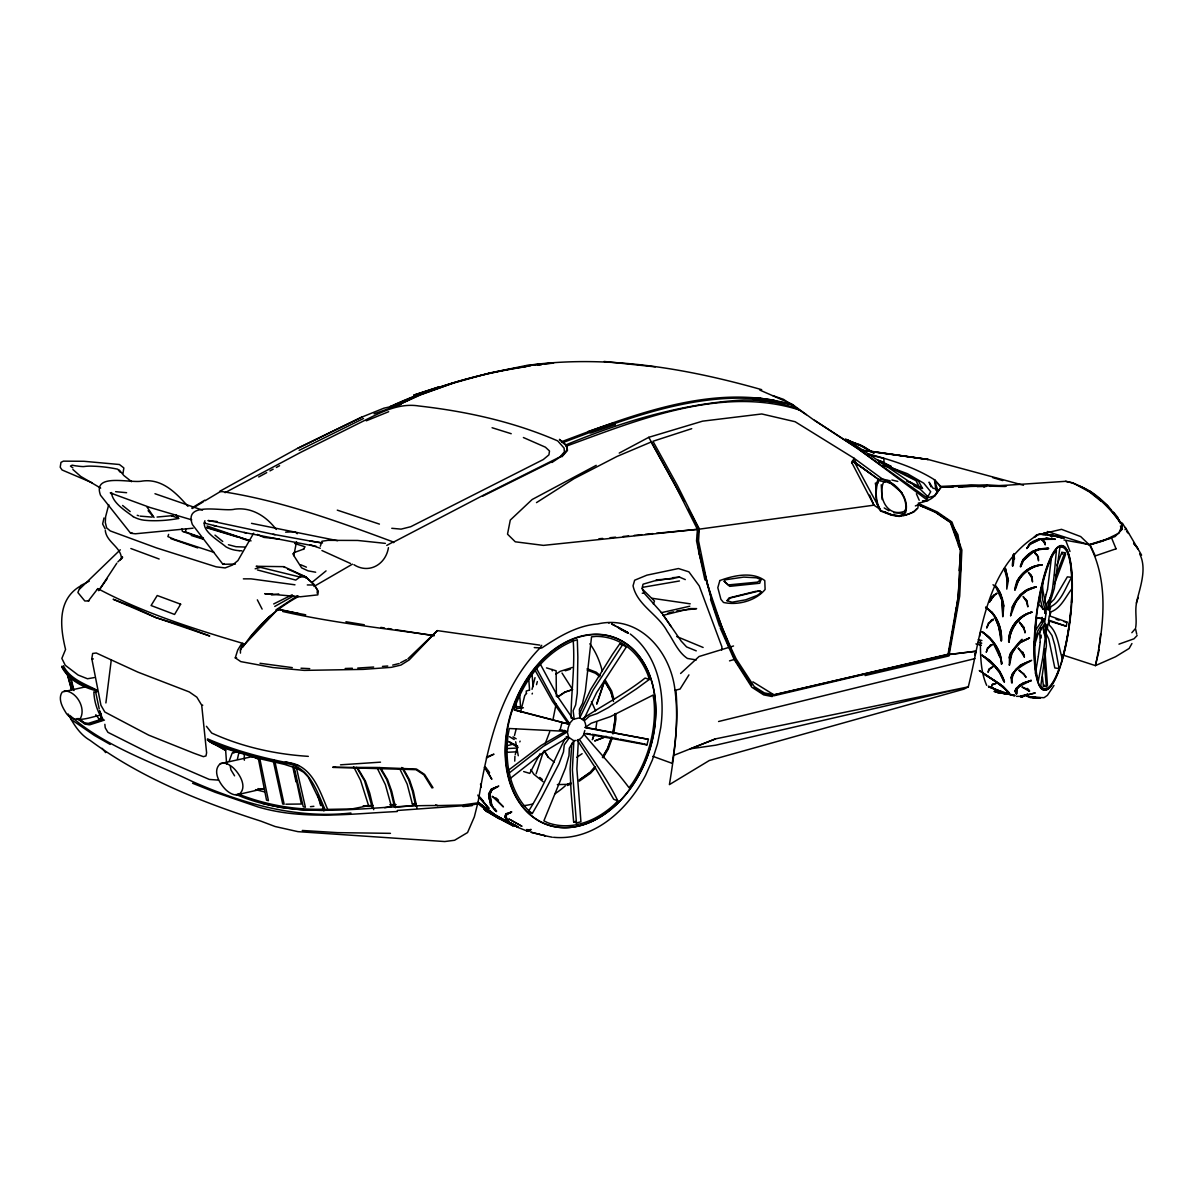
<?xml version="1.0" encoding="UTF-8"?>
<svg xmlns="http://www.w3.org/2000/svg" width="1203" height="1203" viewBox="0 0 1203 1203"><rect width="100%" height="100%" fill="white"/><g stroke="black" fill="none" stroke-linecap="round" stroke-linejoin="round"><path stroke-width="1.5" d="M120.105 472.117L117.714 469.2A180.435 155.533 -60.7 0 0 95.834 466.298L91.924 466.147A53.774 47.368 -67.2 0 0 86.09 466.298L83.849 466.553A8.21 7.308 -70.8 0 1 82.947 466.584A58.586 52.376 -74.5 0 1 77.398 466.027L77.172 466.012A45.218 40.436 -73.4 0 1 72.21 465.17L70.436 466.087L72.872 467.847M1009.031 664.838C1010.099 664.868 1008.174 654.131 1011.888 651.379C1036.64 623.966 1008.7 650.928 1009.152 657.981M1023.948 560.012L1033.166 551.997L1038.806 549.726L1048.505 548.373L1039.001 548.959L1032.054 551.5L1022.836 559.636L1020.685 566.854L1023.888 559.756L1033.151 551.651L1038.79 549.38L1048.505 548.373M1045.196 638.056L1042.866 656.988M1043.392 579.756C1040.219 591.139 1047.798 602.447 1045.678 613.199L1042.279 597.846L1042.174 586.447M1034.309 537.41L1037.753 534.854L1061.512 529.335L1080.7 536.583L1089.422 544.929L1102.88 541.019L1118.985 533.155L1122.384 524.328C1107.707 506.012 1089.527 485.907 1065.663 481.32L990.204 486.343M1042.836 620.101L1042.866 619.304L1044.79 619.545L1044.896 623.274L1037.768 634.868L1033.918 647.515M1044.43 602.658L1046.008 594.914M1030.46 697.063L1040.324 697.996L1029.347 697.364M998.896 592.267C1004.279 592.508 1001.558 636.447 1003.708 606.101C1003.272 598.974 999.964 591.335 995.964 586.252M1051.437 539.034L1045.888 538.132L1055.166 539.38M1051.572 556.478L1047.527 589.44M1005.437 568.433L1008.325 580.598L1006.776 589.124L1006.851 575.515L1004.34 568.327M721.71 649.996L721.935 646.928L699.229 585.906L688.898 571.846L678.447 568.538L646.913 575.154L634.643 580.222L633.049 585.816C637.139 605.169 658.236 614.402 667.214 631.319C673.605 640.507 677.815 651.981 687.409 658.447L696.326 659.921M571.786 743.349L570.102 769.108L571.064 791.83L573.636 821.844L576.448 822.987L580.929 821.754L576.884 768.837L578.387 739.529L577.53 739.995M1042.159 617.334L1042.054 618.688A8.737 2.06 -83 0 0 1042.069 622.327M1045.302 619.094L1039.347 618.222L1045.302 619.094L1045.422 617.74A8.737 2.045 -83 0 1 1046.039 613.741L1044.73 613.199M955.197 617.38L955.994 608.026M959.152 570.628L960.896 550.042L950.821 522.147L936.355 512.298L918.265 504.283L922.957 506.779M1034.625 697.71L1026.715 696.221L1034.625 697.71L1034.685 696.913M317.141 593.169L317.427 590.087L313.923 584.312L306.615 577.816L305.983 578.372M1009.543 665.139L1011.903 653.289L1016.159 646.898M1062.189 654.793L1095.422 665.62C1103.948 626.086 1109.046 581.59 1089.407 544.583L1063.963 539.982M105.894 702.943L111.232 660.297M918.1 505.937L917.859 508.117C909.197 516.944 895.167 518.207 884.716 511.666M979.723 636.267L980.069 633.109M1008.64 641.68C1008.4 628.041 1018.475 615.094 1031.843 612.177C1019.061 615.951 1009.738 628.613 1009.137 642.041C1007.588 628.868 1018.715 614.944 1031.918 612.192M691.725 428.674L652.958 441.275L677.454 485.606L699.289 529.155L698.537 540.794L707.514 584.628L721.935 627.244L731.304 648.688L736.176 658.958L754.236 686.597L764.386 692.913L774.326 694.838L948.069 654.221L958.28 596.357L960.445 550.252L950.31 522.373L935.423 512.298L917.889 504.689M1045.843 538.523L1039.031 538.899L1033.182 541.32L1029.738 543.515L1026.911 548.478L1030.776 543.621L1040.114 539.064L1055.211 538.989M1054.159 575.275L1052.339 590.011M1099.136 647.064L1100.61 634.101M1002.054 691.936L988.58 686.387L1002.595 692.823L1014.505 695.635L997.498 690.176M1016.385 696.326L1022.61 696.357L1021.512 697.048L1035.046 692.793M1049.181 616.598L1048.655 620.086L1066.339 626.252L1066.911 622.056L1049.242 615.786M1054.219 574.703L1056.414 550.282L1055.287 551.44A71.293 16.571 -83 0 0 1039.287 599.846L1038.595 604.192L1045.467 611.019L1044.941 612.568M1027.512 694.116L1020.49 696.898M514.929 756.251L514.734 761.123M1040.204 642.387L1038.264 656.387M320.314 546.237L321.983 541.245L327.863 540.342L357.622 540.448L385.366 543.38M1044.715 635.395C1046.008 621.786 1048.008 621.996 1045.633 635.921M1052.099 535.561C1086.309 543.245 1038.595 530.839 1037.753 534.854C984.821 567.726 981.949 632.492 968.28 686.868L963.979 689.124L709.319 760.507L669.409 784.612C674.477 753.589 678.733 722.206 675.951 690.717M1003.287 693.409L1006.535 694.236M1061.347 537.485L1052.339 535.2L1061.272 537.876M1038.174 656.943L1035.362 673.695M1049.888 597.996L1048.369 608.598L1049.106 610.327L1051.287 596.312M1014.099 554.478C1013.693 567.771 1011.648 571.876 1013.182 554.703M1012.415 565.891L1013.227 555.004M595.711 729.424L596.793 722.371M91.804 658.673L92.646 653.455L96.255 653.003L137.939 672.146L189.277 691.936L196.856 697.184L201.698 705.169L206.615 752.807L205.969 755.935L203.397 756.657L193.878 753.213L148.691 735.138L104.841 712.026L100.932 705.274L91.804 658.673L93.338 658.958M613.004 732.041L615.034 719.183L614.793 713.77M612.944 733.965L615.259 719.259L615.034 713.845M613.831 732.537L615.966 719.018L615.725 713.499M1042.775 657.545L1038.415 680.552L1037.708 678.597A71.293 16.571 -83 0 1 1036.144 622.507L1036.67 618.086L1039.663 618.282L1036.369 617.816M193.082 528.192L135.383 533.786L130.631 533.26L131.879 532.613M1029.437 691.349L1027.227 689.139L1021.964 687.018L1029.437 691.349L1027.347 688.417M1138.309 597.545C1133.662 607.515 1137.301 617.605 1135.692 627.515M1009.137 642.041C1009.994 628.778 1018.806 616.041 1031.843 612.177M556.132 703.905L552.914 719.935L569.575 724.311A11.91 8.586 -70.2 0 0 567.861 729.619L567.726 731.439L509.335 728.507L508.162 734.431A97.413 70.075 -70.3 0 0 528.839 810.732L532.312 813.499L541.38 797.769L558.974 763.8L563.485 751.905L564.282 744.777L569.35 737.725L573.831 740.777L569.305 748.176L569.004 755.604L565.44 768.115L543.876 820.837L547.726 822.732A97.413 70.075 -70.3 0 0 614.086 804.732L617.846 800.867C607.244 779.033 592.538 759.183 579.38 739.409A11.91 8.586 -70.2 0 0 583.951 734.206C598.673 751.89 615.094 769.018 629.049 787.754L632.387 783.318A97.413 70.075 -70.3 0 0 653.921 700.236L653.049 695.093L610.462 716.612L591.184 723.244L585.786 727.123A11.91 8.586 -70.2 0 0 584.192 720.868L589.41 716.221L597.169 713.559L608.237 707.635L636.778 688.612L649.319 679.424L647.8 674.642A97.413 70.075 -70.3 0 0 596.011 636.387L591.545 636.853L585.32 691.394L582.553 703.304L579.395 709.229L579.756 717.785L574.177 719.093L571.064 717.996C571.049 692.131 575.245 666.206 573.154 640.131M1010.55 615.695L1012.249 607.154L1020.129 594.838L1026.715 589.816L1036.159 586.884L1026.64 590.703L1021.317 595.109L1015.798 602.162L1010.655 615.71M1003.302 693.409L994.31 691.214L1000.415 692.672M1052.339 535.2L1040.039 534.327M315.667 572.222L308.133 570.869L301.637 567.876L293.818 555.606L296.524 541.681M560.012 730.221L561.846 723.153M585.004 727.259L648.387 739.319L646.943 744.898L583.786 733.379M1002.881 686.071L1008.971 692.672L1003.242 687.003M1016.655 693.815L1016.73 689.229L1019.693 686.251L1031.212 680.402L1023.377 683.334L1019.783 685.921L1016.821 688.868L1016.655 693.815L1015.061 690.853L1016.46 687.936M1041.136 635.139L1041.166 637.966M184.33 532.207L185.427 531.921L186.059 528.839M237.442 759.063L238.976 752.221M104.014 517.952L102.631 523.982L105.172 528.884M997.392 692.537L1000.896 692.642L997.392 692.537L997.738 691.439L999.212 691.65M1041.091 627.951L1039.768 633.575L1040.204 642.222M1052.309 590.192L1049.858 598.914L1046.76 603.575L1047.362 609.71L1048.745 608.568L1048.655 601.169L1051.557 597.53L1054.324 588.417L1059.873 547.681L1060.941 547.2A71.293 16.571 -83 0 1 1071.467 573.861L1071.632 577.35C1065.587 587.244 1061.783 601.094 1050.956 606.568L1049.663 610.718A8.737 2.045 -83 0 1 1049.768 615.319L1051.076 611.846C1061.016 608.162 1065.617 596.763 1071.843 588.838L1071.828 592.628A71.293 16.571 -83 0 1 1063.257 655.018L1062.279 658.432C1058.58 647.409 1058.264 633.214 1049.242 625.139L1049.031 620.643A8.737 2.045 -83 0 1 1047.738 624.658L1047.407 628.883L1051.993 635.5L1054.775 645.079L1059.091 668.537L1058.038 671.53A71.293 16.571 -83 0 1 1041.648 686.958L1040.821 685.665L1046.369 646.011L1046.129 636.823L1044.294 632.718L1046.384 625.846L1045.422 623.71L1043.227 629.214L1045.212 637.635M1099.301 649.379L1095.422 665.62L1115.557 656.748L1129.151 648.447L1131.933 643.53M514.493 735.514L516.207 728.868M520.493 712.161L524.779 695.439L526.703 693.319M515.275 754.597L517.516 745.845M532.027 689.364L535.034 677.62M536.523 684.657L537.32 681.575M108.736 504.643L105.608 516.749L105.308 522.448L106.646 527.891L110.27 530.929L156.45 547.891L216.164 566.839L225.111 567.936L232.495 565.049L237.923 560.583L253.683 533.155M988.264 671.725L988.806 669.139L992.971 666.462M1019.182 669.981L1026.024 676.838M1033.813 643.74L1037.663 631.124L1044.79 619.545M1046.129 594.477L1047.482 589.605M688.477 509.486L699.289 529.155L697.665 534.688L698.778 551.185L713.093 604.327L734.807 659.485L751.71 685.274M1011.618 682.733L1011.152 677.53L1012.49 673.71L1020.896 664.793L1015.693 669.334L1011.046 677.86M986.475 651.831L987.437 648.011L992.009 644.597L989.843 645.47M1003.964 681.86L999.633 672.297L994.746 666.221L990.28 661.334L982.144 655.229L994.625 666.462L999.528 672.582L1004.415 681.755L999.437 670.808L990.249 660.703L982.144 655.229M539.846 645.124L437.351 630.613L409.2 659.906L400.915 665.079L391.261 667.349L363.065 669.394L304.269 670.387L272.78 667.53L240.765 661.605L235.277 657.876L237.698 650.101L241.322 644.176L242.886 643.394C193.322 628.718 143.578 613.079 97.834 588.613L88.36 600.914L84.811 600.989L77.864 592.493L80.781 585.5L89.263 581.184M1012.099 678.011C1006.37 670.071 1051.467 651.906 1020.896 664.793M974.971 654.658L976.069 651.214L948.4 654.537L773.875 694.778L752.883 681.815M505.125 816.717L506.087 813.709L511.606 811.95L506.298 814.777L505.786 817.529C505.801 823.514 529.591 832.476 510.914 823.123M584.252 732.341L584.823 730.567M1136.354 603.049C1139.903 587.53 1147.391 568.944 1139.632 553.831M868.852 454.057C891.573 460.147 914.43 467.14 934.49 479.756L937.438 489.365C936.43 498.628 925.964 501.681 918.25 503.14M1055.828 575.801L1064.82 552.703L1061.888 552.372L1056.655 565.605M1054.309 584.387L1065.527 554.523L1064.82 552.703M596.688 703.875L604.357 681.033M596.914 703.95L604.583 681.109M507.064 820.942L506.162 821.559L506.884 822.205L507.23 821.168M536.132 773.815L543.23 751.995M760.973 579.575L759.725 583.244L729.665 586.357L724.176 581.229L725.153 579.816L743.74 577.094L756.461 577.801L760.973 579.575L757.484 582.117L728.281 584.929L724.176 581.229M1014.986 589.981C1017.648 577.034 1028.52 566.087 1041.933 564.854C1032.069 566.312 1022.595 572.583 1017.888 581.861C1014.61 593.034 1013.392 592.432 1016.761 581.605C1021.693 572.177 1031.091 565.275 1041.933 564.854M1010.204 658.116L1011.798 653.485L1016.054 647.019L1020.67 642.357L1029.527 637.921L1020.7 641.605M168.646 534.373L167.879 536.583L174.405 539.365L214.164 552.433M653.394 604.041L654.462 601.034L642.041 588.763M611.53 737.289L607.5 748.507L602.387 757.198M611.756 737.379L607.726 748.597L602.613 757.273M612.387 737.499L608.282 748.958L603.049 757.83M986.686 627.846L988.385 623.109L993.347 619.365L988.776 623.545L986.956 627.74M916.791 508.628L913.799 512.057L903.603 515.666M229.277 760.822L232.164 753.153L235.397 750.401M545.124 743.86L549.726 731.755M851.589 462.96L852.371 460.899M871.107 474.117L852.807 460.99L852.025 463.05L873.934 505.17L879.904 509.155L854.401 461.997L852.807 460.99L853.965 458.178L795.093 421.712L761.77 413.967L702.597 421.155L648.793 437.306L619.229 453.08M526.688 829.604L526.734 830.897L529.967 831.183M527.771 831.258L527.17 830.446L530.989 829.363M878.28 480.568C875.122 490.072 875.303 502.027 880.912 510.613L891.197 514.583L898.987 515.846L902.746 514.583L905.092 512.042C909.273 497.38 895.468 482.418 881.739 479.275L878.28 480.568L885.107 481.817M974.701 654.673L976.069 651.214L948.385 654.688L956.836 608.342L960.776 567.666L960.58 549.966L957.904 534.643L951.468 523.876M1020.249 566.568C1023.452 554.147 1036.866 547.2 1048.49 548.703M1008.535 692.687C1005.813 686.748 948.881 650.973 1001.513 685.063M68.09 713.965C73.533 724.056 79.804 734.522 90.045 740.341C140.706 777.875 200.946 801.965 260.72 821.078L275.111 826.521L297.923 831.649L444.749 841.544L454.569 840.28L467.561 832.551L474.343 816.867L478.132 801.724C487.471 746.928 499.681 689.214 540.012 647.966L541.711 645.304M303.276 549.425L305.051 546.779L294.585 543.44M526.703 829.604L530.794 829.875M989.708 602.011L991.588 597.064L996.866 593.455M990.415 600.402L994.475 594.538M1018.355 648.026L1024.46 656.838M986.189 652.191L987.858 648.432L991.753 644.958M579.425 713.86L590.778 689.304L612.327 654.627L619.771 643.816L624.492 645.8L626.131 647.304L596.628 692.612L583.38 720.251L579.801 717.77L593.094 690.086L622.643 644.703M209.292 740.732L208.164 740.431L212.615 743.514L225.562 748.597L256.795 758.04L284.434 764.371L296.795 768.386L303.637 772.251L308.209 776.988L323.291 808.145L321.772 809.243C293.006 809.92 264.51 804.371 237.758 793.905M478.268 803.183C476.418 806.085 544.794 844.386 495.636 815.213M517.47 826.972L516.749 826.656L517.711 826.476M987.994 672.297L989.257 669.5L992.731 667.033M242.886 643.394L240.435 649.515L240.45 653.109M617.184 626.703L628.222 632.808L624.823 631.545M1001.287 664.041C1002.189 651.605 992.836 638.492 982.174 631.846C992.701 638.688 999.798 653.079 1001.888 663.62M97.353 589.62L97.834 588.613M1013.212 607.274C1017.242 597.365 1025.497 589.169 1036.159 586.884M111.443 492.538C112.465 502.974 125.277 510.598 133.187 516.628M1012.249 607.154C1016.625 597.079 1024.956 588.102 1036.219 587.019M514.944 825.348C507.831 825.484 471.802 801.784 490.794 813.168M540.012 753.71L529.771 773.394L523.666 771.559M240.389 650.191L242.134 647.109L277.728 609.455L305.712 614.808M989.452 601.846L991.934 597.47L996.655 593.305M990.535 600.553L994.445 595.019M1054.008 685.469L1047.392 695.364L1044.054 697.665L1030.415 697.469M565.38 738.131C552.733 762.416 543.124 788.506 528.177 811.814L532.312 813.499M540.042 663.635L558.538 697.875L573.199 719.319L569.47 723.529L567.636 722.883L568.207 721.905M1026.911 548.478L1029.753 543.846L1039.136 539.29M98.902 590.387L116.781 563.245M484.749 809.048L483.862 808.912L487.215 811.845L484.283 809.243L485.335 808.115L484.463 808.01L485.004 808.611M688.928 674.898L680.056 689.078L675.003 690.281C670.778 651.921 639.635 614.387 597.711 623.951C576.703 625.635 558.763 636.718 541.681 648.026L534.267 647.56M1035.242 630.808L1042.866 619.304M204.976 500.779L220.69 491.38C279.171 500.102 336.434 520.854 391.998 541.485L393.531 542.117L482.283 495.786L562.177 455.802L567.38 449.441L566.598 445.351L559.425 439.366L566.808 446.283L567.455 450.524L561.846 456.839M1016.836 581.741C1022.084 572.357 1031.166 564.989 1041.948 565.109M123.022 473.23L123.864 467.937L119.413 464.508L83.954 461.29L63.398 461.14L60.962 462.388L60.21 467.23L62.075 469.982L92.045 482.749M98.736 590.673L107.383 578.357M120.33 559.906L122.48 556.824M727.033 600.703L730.477 597.936L760.116 590.733L761.439 592.417L757.228 595.395L745.71 599.816L732.056 602.207L727.033 600.703L728.988 597.951L756.206 591.214M759.845 390.088L791.935 404.088L813.288 419.606L856.731 447.967L927.137 497.937L934.806 495.801L940.911 487.17L953.077 487.125M934.806 495.801L941.242 487.035L934.49 479.756L935.919 490.268M498.749 786.025L491.651 790.055L489.651 794.371L491.32 804.972L496.328 811.634L495.997 810.777M486.463 809.574L478.087 802.145L493.967 813.905M242.931 647.019C257.156 625.68 276.134 608.583 298.675 596.402M1044.535 685.139L1043.422 686.191L1042.415 676.808M906.205 508.974L904.13 511.44C886.731 517.516 877.604 496.448 883.453 482.433L885.919 481.681L891.303 483.741L901.949 492.779M1131.843 632.703L1135.497 628.522L1136.73 634.176M594.989 766.912L590.147 772.281L579.229 779.95M595.214 766.988L590.372 772.371L579.455 780.025M595.5 767.74L590.568 773.243L579.26 781.168M250.359 637.124L268.735 617.109L273.156 613.936M985.708 607.38C997.031 614.252 999.858 630.432 1001.467 640.613C1002.084 628.041 996.911 614.177 985.843 607.41M1137.136 635.5L1134.008 638.793L1118.97 644.146M1021.106 695.951L1020.535 696.492L1022.039 696.296M437.351 630.613L407.907 658.853M79.609 589.034L120.285 549.801M79.849 586.372C57.067 600.132 60.18 627.38 65.564 649.455L61.849 658.402L65.248 665.259L78.12 675.048L87.473 678.763L94.3 677.59M117.864 561.891L122.601 557.425M680.597 673.485L699.063 656.507L733.529 645.981M1049.407 604.056L1054.264 599.169L1067.362 576.854L1071.632 577.35M510.313 778.386L544.658 751.469L568.598 737.033L567.29 731.95L565.455 731.289L541.019 745.514L508.944 769.83M508.899 773.243L543.305 746.371L567.29 731.95M219.608 491.38L297.788 448.193L361.802 417.11L383.907 408.178L401.08 404.373L374.028 413.802M312.028 582.372L326.058 570.899M1125 529.711L1125.873 529.004L1122.534 523.365M1024.039 627.485C1012.279 613.801 1026.294 629.77 1025.091 632.613M293.863 552.673L304.133 548.914M257.698 758.898A35.428 18.346 77.8 0 0 250.976 756.882L220.375 763.649C211.758 770.882 219.833 784.145 226.299 790.206A35.594 16.842 71.1 0 0 236.269 794.942L264.194 788.551L261.231 789.123A35.519 18.496 78.3 0 1 257.923 788.582M1036.715 534.749L1034.324 537.019M239.021 794.431C247.908 787.258 239.638 773.709 233.081 767.664A35.443 16.662 70.7 0 0 223.081 763.078L220.375 763.649M272.72 594.207L264.72 593.696L300.389 596.778L317.818 594.868L318.314 591.29L314.329 585.019L305.712 576.778L299.938 577.019L295.758 580.087L257.427 569.951M582.342 718.868C603.064 705.123 625.455 693.665 645.094 678.056L649.319 679.424M101.067 718.176L101.593 717.815C96.826 709.965 94.18 701.018 93.849 691.83M576.854 757.304L582.102 753.695M97.007 691.169L96.601 689.936M551.951 462.493L559.696 457.29L564.372 451.937L564.102 448.102L557.756 440.93C513.816 421.802 466.448 411.366 418.945 405.997C399.546 402.825 381.832 411.802 365.065 420.223L300.539 452.433L225.081 492.674M557.5 696.973L564.869 692.041L572.402 689.575M557.726 697.048L565.094 692.116L572.628 689.665L562.012 673.033M1043.422 686.191L1046.354 686.597L1047.467 685.545L1044.775 648.673M95.067 692.161L96.014 690.672M555.846 674.221L560.207 671.334L572.402 667.454M1030.806 543.967L1040.084 539.455L1053.572 539.275M990.791 621.004L993.107 619.485M275.953 609.876L297.607 595.696M204.901 520.719C200.66 530.869 219.217 540.824 225.908 546.809A42.466 35.639 -72 0 0 239.186 550.658M1018.791 685.785L1023.272 682.883L1031.212 680.402M392.99 542.463L393.772 542.568M536.493 502.613L574.072 478.644L617.094 456.403L651.169 441.997L675.635 486.057L697.439 529.335L696.537 540.884L704.928 579.981M989.904 645.906L992.009 644.597M313.953 586.478L352.419 564.162M192.209 508.538L203.382 501.756M85.563 686.838L62.24 692.026C58.06 697.951 61.639 705.815 65.037 711.259C72.451 725.349 89.172 717.349 100.826 715.063M191.969 507.907L204.766 500.162M983.919 487.11L987.107 485.26L1004.069 485.952M78.421 719.499L80.375 718.371C86.24 707.92 76.15 690.763 64.15 690.868M274.75 606.447L293.652 595.846M497.41 786.777L492.042 789.754L490.057 794.07L491.651 804.536M386.749 545.41L392.915 542.087M258.69 476.974L266.72 472.644M269.938 470.914L273.141 469.185M276.359 467.456L279.577 465.726M596.237 465.335L532.162 499.501L510.283 520.087L507.516 534.162L515.275 541.801L543.41 545.38L699.289 529.155L873.934 505.17L869.649 495.11M400.599 662.748L406.449 659.635M734.807 659.304L729.514 660.868M366.268 420.824L388.674 411.712M486.358 757.965L493.937 754.161M485.335 808.115L485.636 809.078M1020.565 642.477L1029.437 638.056M482.734 496.117L552.493 461.441M273.683 603.951L292.209 594.763M299.141 450.343L363.486 418.509M297.697 448.373L361.802 417.11M511.606 811.95L506.613 814.341L506.117 817.093L508.177 820.431M1029.287 661.485C1020.234 664.402 1010.58 672.462 1012.159 682.973M991.061 620.402L993.347 619.365M233.532 753.003L236.946 751.469M391.937 406.133L392.358 407.697L390.449 408.178L390.028 406.614L391.937 406.133C435.787 385.998 482.929 372.389 530.703 365.832M452.448 383.396L420.479 394.9L396.088 405.952L419.23 395.035L451.215 383.727L490.042 372.87M390.028 406.614C432.99 386.734 479.215 373.817 525.937 366.674M77.172 718.492L84.571 723.83L88.375 724.371L103.097 719.755L102.315 718.958L88.345 723.364L84.541 722.823L78.616 718.507M277.307 610.342L279.532 609.395L298.389 613.545M532.403 693.244L532.102 694.011M561.921 441.576C633.77 414.689 716.311 381.637 793.153 405.11C715.65 383.922 635.169 415.291 563.139 442.493L561.921 441.576L563.139 442.493M565.876 444.915C622.462 421.351 682.477 403.471 743.935 399.937C762.597 400.103 781.98 401.997 799.033 409.832C721.62 385.561 639.019 419.576 566.598 446.057L565.876 444.915L566.267 446.599M915.363 505.937L919.393 504.298M497.35 786.597L491.335 789.198L488.598 794.01L490.358 804.566L495.666 811.198M498.373 786.356L491.335 789.198L489.08 793.664L489.23 799.273M673.605 755.424L715.529 738.868L968.28 686.868L715.74 745.183L690.281 748.822L715.529 738.868M486.598 757.003L493.531 754.326M594.733 740.822L606.147 736.416M594.959 740.898L606.372 736.507M236.029 794.416C300.239 822.536 370.434 804.491 437.757 805.589L462.102 805.033L477.681 802.882M567.335 784.281L570.688 783.063M570.914 783.153L567.56 784.356L557.365 784.582M567.275 785.499L570.688 784.251M1027.678 694.357L1021.573 696.642L1022.61 696.357M104.45 720.086L89.744 724.808L85.939 724.266L78.526 718.913M565.29 670.793L570.402 669.169M511.305 812.386L505.756 814.145L504.749 817.153L509.726 823.228L516.749 826.656M1031.136 680.733C1025.212 682.462 1017.061 684.552 1014.986 691.244L1016.114 693.65M224.089 563.56L222.916 564.297L235.412 564.057M102.315 717.95L98.977 718.913L95.804 714.717M255.156 568.808L260.419 567.35L299.938 577.019M506.613 745.845L513.876 743.965M323.547 810.882L327.652 809.393L352.013 808.912L368.599 805.679L360.599 780.386L353.592 766.687M609.154 623.079L608.432 622.763M662.793 615.395L690.447 608.568L696.612 608.643L676.853 610.883M392.719 665.094L399.14 663.53M718.567 721.514L974.911 658.612M667.966 613.169L673.439 611.831M88.36 600.914L89.323 600.688M1021.497 695.815L1034.986 693.184M865.092 675.56L948.956 655.936L959.693 596.086L961.874 549.997L951.964 522.057L937.227 511.937L919.483 504.012M661.244 612.703L689.77 606.222M997.573 691.755L999.362 691.725M472.193 805.649L462.99 806.596M478.162 803.634L471.05 805.168L397.276 810.491M488.749 373.201L526.343 365.501L553.154 362.96M528.869 690.266L526.252 691.018L526.252 693.154M384.704 807.709L391.426 806.446L385.381 784.642L377.577 768.867M1089.407 544.583L1115.031 536.583L1122.173 529.23L1122.068 523.32L1120.444 522.613M173.352 516.343L171.788 515.922M573.636 821.844L575.861 821.454M642.673 587.32L679.454 580.974M395.937 405.366L397.501 405.11M379.622 767.529L386.614 779.379L390.734 790.912L394.554 807.288L410.99 805.89M685.304 579.605L679.575 577.139L654.387 580.899L643.049 584.192L642.131 587.906L644.041 593.049L661.936 613.109L681.139 641.049L686.597 646.928L696.266 650.868M576.132 740.477L573.876 740.627L572.387 769.98L576.448 822.987M271.397 594.899L278.72 593.921M523.41 707.755L516.583 708.642L516.282 704.973M170.886 538.658L197.743 547.921M235.277 657.876L236.585 657.725M310.479 806.672L313.863 806.311M520.117 741.138L519.801 741.905M642.252 593.244L644.041 593.049M530.899 364.945C608.492 354.99 687.018 368.449 761.679 389.667M525.094 365.832L541.109 364.314M544.673 363.968L553.575 363.111M598.929 538.779L602.643 538.418M610.086 537.711L615.65 537.17M623.094 536.463L628.673 535.936M634.237 535.395L641.68 534.688M645.394 534.327L652.823 533.606M656.552 533.26L699.289 529.155M537.741 365.171L541.26 364.855M878.1 482.929L875.333 483.155L876.355 488.689M672.552 577.681L679.575 577.139M656.086 579.921L673.379 578.598M958.31 486.719L985.212 486.102M960.024 486.899L987.107 485.26M373.652 667.033L357.742 668.056M382.449 666.402L387.742 666.011M340.509 764.822L380.494 762.161M432.012 787.995L423.817 774.777L415.982 769.679L332.84 767.319L335.532 767.153M397.261 811.529C351.065 813.679 303.231 820.371 258.043 806.957L215.397 792.356L192.57 783.258M506.283 748.597L517.516 748.025M507.425 752.281L516.809 751.8M362.689 806.311L371.953 805.86M390.449 804.957L395.998 804.687M412.659 803.875L416.358 803.694M332.84 767.319L377.005 767.484L416.494 769.063L424.584 774.431L433.02 787.709M285.607 532.147L294.93 531.741L297.261 533.756M363.637 805.815L373.02 805.424M389.892 804.717L395.531 804.476M412.403 803.769L416.163 803.604M157.067 517.049L171.683 515.711L177.668 518.012M1035.347 697.349L1032.745 697.439L1035.212 697.439M345.186 668.492L352.359 668.251M350.93 813.017C295.923 819.123 242.45 803.514 192.615 781.619C151.112 761.574 104.496 746.326 69.834 715.409M922.566 500.764L927.979 500.628L858.175 448.734L814.491 420.253M1042.73 534.598L1045.783 534.523M958.656 487.004L962.37 486.929M977.212 486.613L986.49 486.418M185.427 531.921L203.427 538.177M1012.34 695.364L1014.971 695.304M285.878 804.205L301.397 804.025L293.412 766.446M243.367 578.854L251.006 578.854L294.961 584.808M1040.354 697.59L1030.715 697.169M305.712 576.778L283.758 566.658L256.164 566.297L260.419 567.35M307.306 584.944L314.329 585.019M514.959 706.672L520.568 706.732L519.726 695.56M1006.054 485.952L971.347 485.471L940.911 487.35L941.002 486.418L969.633 485.11L1006.58 485.711M279.171 539.034L263.818 537.38L257.502 534.418M390.464 833.348L337.637 832.641L302.254 830.476M245.141 547.064L235.923 546.703L228.42 544.733M990.716 486.207L1005.392 486.493M309.742 668.657L301.006 668.221M553.575 837.303C594.237 841.077 628.237 809.123 645.605 775.213L652.402 759.905L657.485 743.98L660.748 727.665C665.424 694.311 658.462 655.485 630.237 634.011M152.164 517.11L140.119 516.132M893.799 512.734L902.385 513.155M239.186 550.688L241.878 550.824M201.698 705.169L202.766 705.229M292.284 667.62L260.013 663.289M308.314 756.356C275.201 754.266 241.893 746.898 211.713 733.048L206.435 726.296M991.753 611.876C997.994 619.635 1002.189 630.297 1001.347 640.748M218.299 780.115L209.307 779.424L154.134 755.574L107.894 732.311L105.232 727.815L104.856 724.311M208.044 520.673L217.051 521.47M391.772 528.297L401.095 529.14L410.719 526.719L543.29 459.546L548.929 454.854L549.5 451.005L545.41 447.185L523.395 437.531M115.608 491.666L126.601 492.704M559.41 729.8L562.884 730.146M655.289 366.87L604.041 361.456M1007.001 694.236L994.234 691.605M1064.023 621.695L1066.911 622.056M1066.339 626.252L1048.415 620.793M1059.091 668.537L1054.82 667.966L1048.76 639.064L1045.512 632.192M861.559 450.072L928.265 459.501L1023.482 485.245M860.235 450.087L928.265 459.501L867.558 450.809M433.757 635.47C383.291 628.282 332.479 622.733 282.69 611.47M652.206 598.297L690.221 603.831M586.703 733.454L590.402 734.025M364.298 624.778L345.953 621.74M380.84 627.395L384.524 627.966M388.208 628.537L391.877 629.124M395.561 629.695L434.193 635.77M322.539 542.959L309.938 540.914M310.915 541.155L321.171 542.824M585.26 727.665L648.387 739.319M592.252 734.311L618.372 738.898M1014.505 695.635L1003.648 693.018L988.475 686.763M337.622 540.688L251.517 523.35M272.991 534.252L311.923 541.335M275.096 534.688L208.375 520.433M316.359 546.418L244.029 532.448M906.671 481.11L922.521 488.433L918.506 481.14L891.814 467.772L882.731 465.35M546.508 667.891L556.117 670.793L556.403 696.552M620.131 739.228L642.357 743.544M772.221 696.552L763.679 694.883L751.8 687.214L734.266 659.695L720.146 627.891M992.67 477.591L1002.7 480.583M847.303 440.629L860.205 444.779L873.754 452.96M544.207 835.604L552.282 837.243M1065.663 481.32L1072.85 482.839L1089.602 491.997L1101.226 501.35M887.017 480.132L890.1 480.764M274.69 760.552L273.126 760.221L282.69 803.965L284.149 804.221L275.081 762.371M207.232 739.89L225.668 750.567L226.615 763.905M204.465 523.14L216.029 526.057M262.374 803.303L280.57 807.424L300.63 809.769L322.148 810.446L327.652 809.393C319.186 789.484 311.306 763.379 285.397 762.341C259.216 757.003 233.277 749.95 208.705 739.364M213.548 525.485L246.404 532.989M552.929 719.905L515.064 709.935M867.965 454.508L883.709 458.343L884.416 465.11L907.348 473.681L923.693 483.17L930.701 491.711L927.137 497.937L927.423 496.222L920.16 489.155L913.588 485.591M891.889 479.997L897.769 481.426M847.799 440.509L863.949 446.809L873.934 453.185M255.502 789.619L264.465 791.875M191.758 519.861L149.834 507.425L113.338 494.027M937.438 489.365L932.957 488.192L929.077 482.147L930.987 486.794M133.187 516.643A40.195 34.917 -71.4 0 0 146.21 520.403L148.826 520.598A164.525 143.849 -79.1 0 0 178.645 518.433L178.405 518.313M978.295 639.59L981.904 640.537M978.144 642.237L981.753 643.184M975.934 643.876L981.332 645.304M569.575 724.311L514.132 709.981L515.997 704.176A97.413 70.075 -70.3 0 1 572.778 641.154L577.32 639.77L577.846 657.049L577.275 693.199L575.666 704.883L573.124 710.687L574.177 719.093M883.619 465.756L889.047 467.215L915.934 480.599L919.829 487.922M249.096 540.523L207.066 525.967M138.601 515.726L137.232 515.29M207.066 527.35L251.066 540.899M285.322 761.755L298.539 765.619M1008.054 693.951L1009.197 694.296M206.946 527.846L238.585 537.365M1003.618 692.597L1006.58 693.499M879.167 462.027L890.942 466.313L880.115 460.719M202.51 510.147L154.976 493.726M191.247 535.47L203.202 539.17M492.087 427.727L511.215 433.712M1056.069 619.274L1058.986 620.177M203.096 538.538L182.345 531.335L181.909 528.914M1047.242 531.5L1089.422 544.929M512.433 823.814L493.651 814.867M507.471 822.792L512.237 824.326M353.908 564.673C368.84 574.282 385.757 564.583 388.434 547.666M511.801 823.754L494.087 815.168M337.291 510.147L379.426 524.102M240.314 537.936L248.946 540.824M1005.377 693.304L1007.152 693.89M435.636 804.867L437.757 805.589M772.882 395.637L783.484 399.336L806.311 414.689M310.028 544.673L320.299 548.282M644.101 743.89L646.943 744.898M526.734 830.897L517.485 827.228M566.252 736.597L569.35 737.725M652.853 756.326L672.161 763.349C676.221 739.274 678.191 714.717 675.003 690.281M350.479 563.485L321.923 550.523M883.062 463.381L890.942 466.313M130.856 548.523L159.157 559.019M299.727 574.929L306.209 577.335L287.562 569.019M617.846 800.867L613.68 799.258L594.628 766.687L577.696 740.762M845.393 438.99L860.731 445.727L871.619 452.057M587.154 668.703L596.342 672.282L600.147 675.635M587.064 670.011L596.026 673.485M676.688 636.507L703.123 647.47M300.494 564.658L306.419 567.154M988.58 686.387L996.024 689.545M178.525 518.373L178.615 518.403A179.563 156.014 -60 0 0 176.239 514.989M96.887 690.191C83.428 685.951 68.376 679.424 61.879 666.206M1044.114 532.613L1050.851 535.741M95.323 689.319C83.563 683.484 69.323 678.251 63.383 665.71M507.125 821.844L495.997 815.228M510.132 823.89L493.666 814.371M758.025 590.778L761.439 592.417M1079.813 486.223C1092.474 491.05 1102.85 500.102 1111.572 510.237M612.192 624.297L615.53 625.906M1018.986 670.567L1023.979 673.875L1025.858 677.424M611.545 623.876L628.222 632.808M509.952 822.717L515.576 825.469M100.676 488.102L80.676 476.373L72.872 469.486M1122.384 524.328L1120.249 523.245L1118.264 519.019L1119.677 521.982M940.385 515.651L943.558 517.26M220.69 491.38L221.006 491.666M909.393 481.666L922.521 488.433M225.788 750.101L209.548 741.604L207.442 738.853M877.889 459.922L888.476 465.546M618.522 628.056L621.665 629.801M984.249 674.357L998.746 683.424L1008.971 692.672M620.688 629.229L627.981 633.289M208.45 739.439L208.615 740.025C232.149 752.161 258.78 757.273 284.434 763.243C309.051 765.394 316.449 790.221 324.96 809.333L323.291 808.145M110.165 744.416L94.345 735.409L71.157 719.454M619.771 643.816L621.62 644.913M487.681 811.95L499.14 818.762M509.455 736.687L514.207 739.529M884.205 507.922L888.927 510.764M984.37 674.041L996.58 681.966M513.019 736.868L516.177 738.777M509.41 741.695L517.32 746.461M507.004 740.822L518.057 747.499M1018.144 648.402L1022.821 652.643L1024.294 657.214M754.296 687.785L763.845 693.8L773.845 695.8L948.671 654.462L958.671 596.162L960.896 550.042L958.295 545.124M1036.64 554.959L1034.881 552.809L1038.339 556.538L1038.49 560.824M1034.941 553.41L1036.821 554.643M494.238 814.281L478.614 802.762M982.009 655.47C991.889 661.485 1001.227 670.266 1004.415 681.755M848.01 440.103L915.889 486.207M936.19 512.568L949.107 521.35M854.401 461.997L879.904 480.418L852.807 460.99M1019.573 622.808L1023.888 627.605L1024.941 632.733M882.566 479.14L853.965 458.178L856.822 464.899M1028.535 572.733L1032.099 576.838L1032.505 581.891M130.165 511.561L122.586 505.471M982.039 631.966C993.046 638.733 1000.911 650.868 1001.768 663.861M130.826 481.095L131.578 481.651L123.849 475.516L119.292 470.042M997.798 682.898L1001.873 685.981M1090.189 491.23L1107.482 505.486L1117.647 519.049M222.735 541.485L214.991 535.124M1027.753 606.568L1026.58 601.711L1023.121 596.523L1027.091 601.395L1027.873 606.703M1026.956 688.567L1029.557 690.612M283.758 566.658L284.81 567.485M539.786 777.424L542.342 779.499M543.064 781.679L533.801 774.206L530.839 769.559M993.016 584.748L995.798 586.989M554.192 762.101L548.132 757.213L544.748 751.83M982.174 631.846L989.874 638.372M985.588 607.365L991.663 612.673M595.801 673.409L599.711 676.733M1034.881 552.809L1037.813 556.688L1038.475 560.222M480.764 786.672L481.335 787.183L480.493 784.085M496.147 798.04L498.493 800.175M1019.768 622.688L1023.558 627.801M276.239 529.455C266.329 516.388 251.773 506.959 234.72 509.17C223.382 512.237 183.277 500.628 192.405 524.568L222.916 564.297M187.939 506.343C176.164 492.914 162.029 478.313 142.3 481.065C130.631 483.606 91.954 472.253 100.526 495.26L130.631 533.26M1028.415 572.342L1031.572 577.094L1032.43 581.5M484.418 803.093L479.877 797.739M1126.594 531.44L1128.459 533.44M934.49 479.756L940.911 487.17M484.358 767.243L491.847 779.303L485.937 768.567M148.104 510.689L152.766 516.102M485.185 766.762L486.869 768.732M102.09 748.341L105.684 752.597M1043.633 541.5L1045.106 543.245M492.809 806.792L489.711 800.897M1113.783 512.433L1118.234 518.012M480.087 797.243L483.035 800.987M477.756 795.108L489.035 808.461L478.403 796.687M494.659 808.536L496.659 811.198M1112.595 511.425L1115.933 515.967M567.636 722.883L552.478 701.289L534.854 669.8M569.47 723.529L554.778 702.086L536.207 667.891M1043.452 541.696L1044.58 543.305M663.003 614.868L671.229 626.793M487.771 770.055L489.576 772.702M146.871 506.779L154.044 517.47M995.858 586.117L999.979 592.387L1003.798 606.101M257.337 599.846L262.119 609.109M544.117 750.567L548.357 757.304M101.593 717.815L102.315 718.958M234.585 775.845L230.916 769.815L230.254 766.221M591.44 701.544L595.575 710.823M605.214 680.116L611.665 691.033L613.951 699.319M604.718 681.154L611.049 691.86L613.289 699.966M604.492 681.078L610.823 691.77L613.515 701.514M357.456 767.634L365.486 781.183L369.712 793.033L373.712 809.694M995.693 586.853L1001.964 600.477L1002.806 615.034M380.629 767.89L387.607 779.739L391.727 791.273L395.546 807.664M356.584 767.334L364.554 780.837L372.328 807.649M916.385 493.786L919.212 500.222M1025.964 599.365L1027.227 601.545M61.924 667.199C68.676 680.116 83.398 687.635 97.248 691.003L95.849 693.003L99.217 708.883M993.753 644.116L999.693 656.733M1141.602 555.139L1125.361 527.425M402.81 767.83L409.516 779.785L413.441 791.439L416.96 808.055M401.817 767.469L408.524 779.424L412.434 791.078L415.667 806.04M1030.49 574.222L1032.174 577.229M101.217 714.567L99.428 711.379L103.097 719.755M648.793 437.306L683.966 501.275M1061.888 552.372L1062.595 554.177M292.81 553.651L293.818 555.606M1065.843 540.809L1069.993 551.47M1117.031 517.47L1118.579 520.598M399.787 768.897L407.17 784.1L412.809 805.694M728.672 646.222L713.905 607.741M1030.324 574.643L1031.648 577.485M1022.535 652.582L1023.813 655.409M995.227 618.462L998.821 626.733L1000.956 640.838M986.686 685.379C980.475 671.5 980.58 655.846 980.325 640.928M1005.407 568.613L1008.4 580.733M99.669 710.687L101.383 715.229M1004.415 568.583L1007.347 580.613M719.574 626.222L710.522 599.244M1120.459 525.982L1121.617 529.531M1022.986 652.267L1023.964 655.319M1013.783 553.56L1014.505 558.929M712.281 602.568L702.973 568.222M67.248 673.424L71.714 689.695M1042.775 609.38L1039.858 597.545M67.413 674.763L71.353 689.199M317.803 795.153L320.63 805.559M698.567 551.485L702.627 566.538M105.293 530.463C106.435 542.388 121.819 547.245 121.398 559.26M69.909 675.65L73.443 690.041M70.481 676.206L73.969 690.567M566.598 446.057L567.004 447.757M294.224 767.709L303.246 806.762L305.397 807.243L296.209 766.822M319.667 799.409L320.885 804.717M292.915 767.394L296.043 781.935M259.893 759.048L268.434 800.687L266.525 800.13L258.028 756.928M515.666 741.785L518.267 755.74M1046.354 686.597L1044.024 659.003M532.027 673.665L533.064 686.642M528.764 679.124L529.591 690.266M881.243 484.764L882.16 499.576M552.192 669.469L552.282 670.928M698.161 544.027L698.372 547.756M244.239 752.792L244.359 760.221M204.254 523.079A7.113 3.654 80.2 0 0 204.721 522.824L204.841 522.703A7.098 2.12 -11 0 0 204.811 522.373M111.262 493.847A6.737 3.263 80.6 0 1 110.601 493.11L110.3 492.839A6.767 1.88 -11.3 0 1 111.127 492.824M112.195 493.816A6.737 3.263 80.6 0 0 112.39 493.681L112.496 493.561A6.767 1.88 -11.3 0 0 112.526 493.395M1035.678 673.184A72.827 16.932 -83 0 1 1051.422 555.936A72.827 16.932 -83 0 1 1071.482 602.643M1071.076 608.086A72.827 16.932 -83 0 1 1060.64 664.748M1060.099 666.402A72.827 16.932 -83 0 1 1035.994 675.003M589.876 643.755A95.127 69.909 -70 0 1 602.177 670.793M565.305 785.815A95.127 69.909 -70 0 1 554.899 793.83M532.583 804.01A95.127 69.909 -70 0 1 524.418 805.589M564.703 732.071A11.895 8.586 -70.2 0 1 564.628 730.326M566.463 723.198A11.895 8.586 -70.2 0 1 567.41 721.62M876.401 483.666C875.904 492.809 874.852 503.185 880.551 511.004L891.363 515.14L899.242 516.463L903.212 515.2L905.633 512.493C909.844 497.35 895.679 481.922 881.498 478.644L877.889 479.967L876.401 483.666M992.325 684.342L991.874 686.161L992.791 684.627L995.919 683.454L992.325 684.342M719.845 580.568L717.815 587.696L720.898 599.289L723.499 602.462C737.77 605.575 755.529 600.989 765.108 589.5L764.777 580.568C752.281 571.169 733.093 575.62 719.845 580.568M594.192 734.582L592.357 739.695L594.207 734.597M180.645 604.192L174.57 614.447L151.082 605.53L157.217 595.515L180.645 604.192M1116.053 548.809L1095.301 555.891L1089.993 544.703L1111.617 538.027L1116.053 548.809M438.614 387.035L413.907 395.08L438.614 387.035M615.229 424.569L590.778 433.035L587.936 431.606L612.643 423.185L615.229 424.569M760.522 398.313L751.559 397.937L753.98 399.682L776.025 402.163L774.01 400.163L760.522 398.313M539.32 834.386L530.914 832.22L545.41 835.769L539.32 834.386M1050.324 535.185L1048.475 534.718L1051.963 536.944L1050.324 535.185M182.841 625.906L155.713 617.515L113.157 599.244L133.277 607.019L155.713 617.515L209.758 636.026L182.841 625.906M1043.648 540.749L1041.798 539.891L1044.625 542.568L1045.227 544.899L1045.151 542.523L1043.648 540.749M511.876 820.551L508.764 819.002L521.967 826.296L511.876 820.551M495.155 798.296L492.328 796.311L503.425 806.897L495.155 798.296M1136.354 546.523L1133.587 543.26L1138.128 548.959L1136.354 546.523M1061.873 661.47A72.691 16.902 -83 0 0 1063.708 546.312A72.691 16.902 -83 0 0 1034.415 646.041A72.691 16.902 -83 0 0 1061.873 661.47M618.101 802.792A99.503 71.594 -70.3 0 0 618.041 638.958A99.503 71.594 -70.3 0 0 505.125 751.198A99.503 71.594 -70.3 0 0 618.101 802.792M618.297 802.762A99.338 71.458 -70.3 0 0 618.237 639.214A99.338 71.458 -70.3 0 0 505.531 751.258A99.338 71.458 -70.3 0 0 618.297 802.762"/></g></svg>
